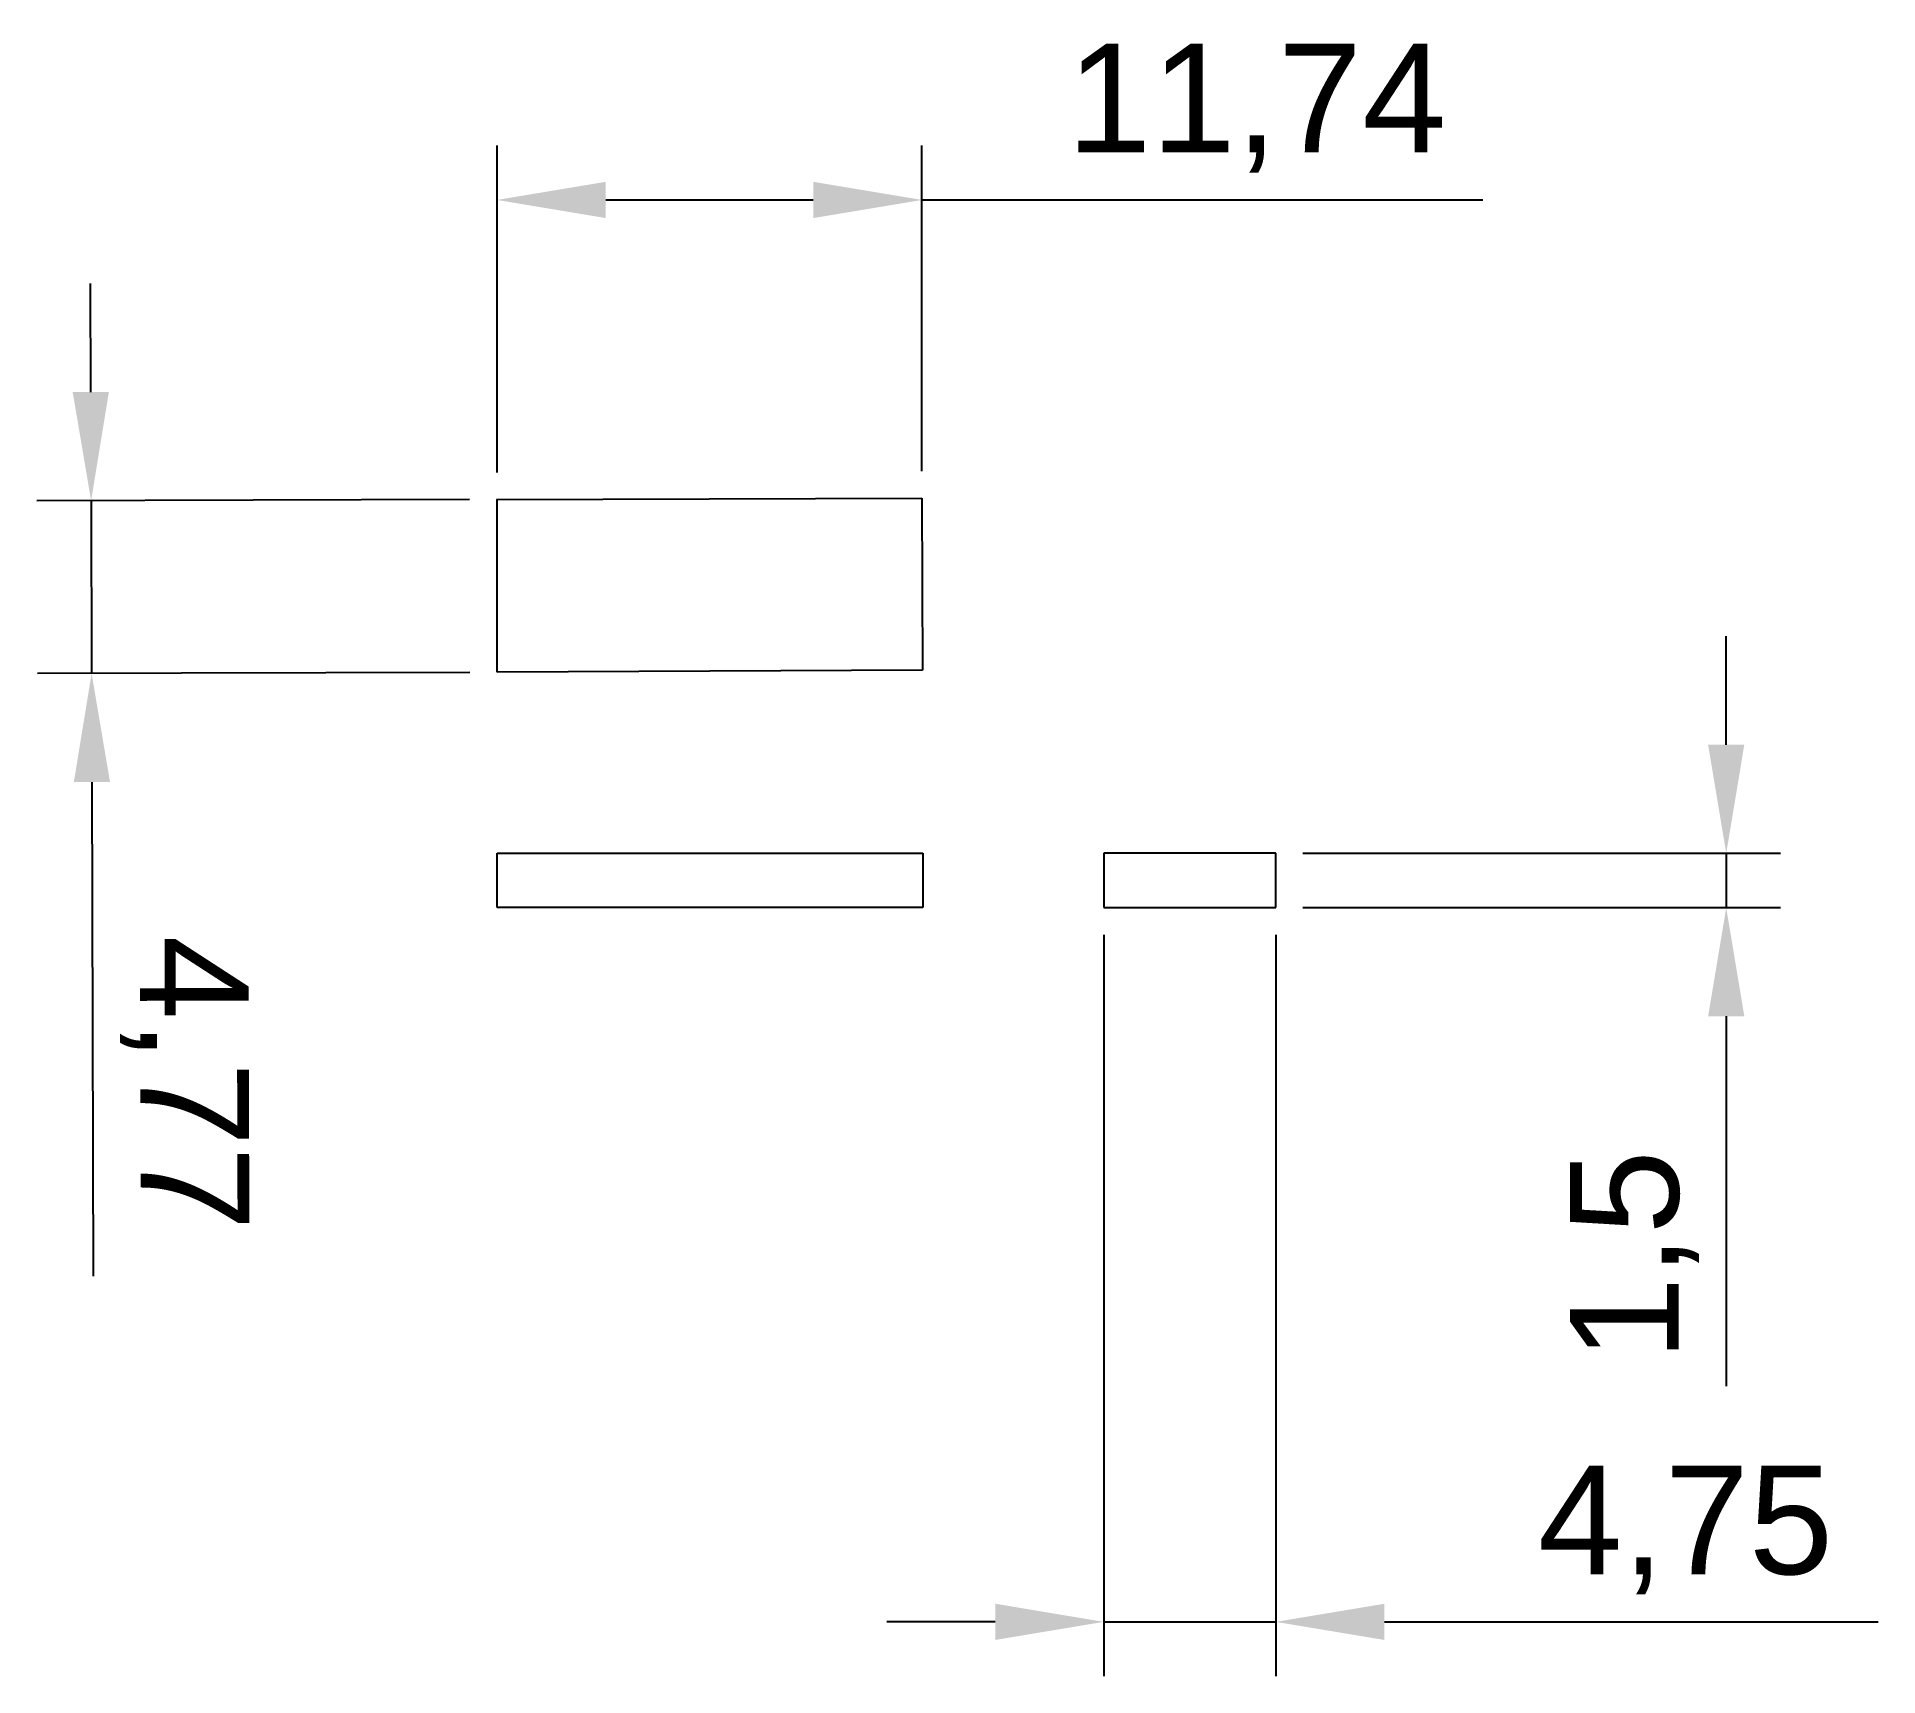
# Model space of a CAD drawing. Header units: millimetres. Extents: x 236.3 to 287.2, y 218.4 to 263.7.
import ezdxf

# ---------------------------------------------------------------- set-up
doc = ezdxf.new("R2010")
doc.units = ezdxf.units.MM
doc.styles.get("Standard").update_dxf_attribs({"font": ''})
doc.styles.get('Standard').set_extended_font_data('Arial')
doc.dimstyles.new('Decimal-3', dxfattribs={"dimscale": 1.2, "dimtxt": 2.5, "dimasz": 2.5, "dimexe": 1.25, "dimexo": 0.625, "dimtad": 1, "dimtxsty": 'Standard', "dimcen": 2.5, "dimadec": 0, "dimazin": 0, "dimtfac": 1, "dimtmove": 0, "dimatfit": 3, "dimfxl": 1, "dimarcsym": 0})

# ---------------------------------------------------------------- blocks, each defined once
blk = doc.blocks.new('*D4')
at = {"color": 0, "lineweight": -2, "transparency": 16777216}
for p, q in [((249.019, 251.623), (249.019, 260.646)), ((260.755, 251.659), (260.755, 260.646)), ((252.019, 259.146), (257.755, 259.146)), ((260.755, 259.146), (276.255, 259.146))]:
    blk.add_line(p, q, dxfattribs=at)
at = {"color": 0, "transparency": 16777216}
for points in [[(252.019, 259.646), (252.019, 258.646), (249.019, 259.146)], [(257.755, 259.646), (257.755, 258.646), (260.755, 259.146)]]:
    blk.add_solid(points, dxfattribs=at)
at = {"layer": 'Defpoints', "color": 0, "transparency": 16777216}
for p in [(260.755, 259.146), (249.019, 250.873), (260.755, 250.909)]:
    blk.add_point(p, dxfattribs=at)
at = {"color": 0, "transparency": 16777216, "insert": (270.005, 261.682), "char_height": 3, "attachment_point": 5}
blk.add_mtext('11,74', dxfattribs=at)
blk = doc.blocks.new('*D5')
at = {"color": 0, "lineweight": -2, "transparency": 16777216}
for p, q in [((237.792, 253.84), (237.784, 256.84)), ((248.255, 250.87), (236.301, 250.836)), ((237.801, 250.84), (237.815, 246.07)), ((248.269, 246.1), (236.315, 246.066)), ((237.823, 243.07), (237.862, 229.427))]:
    blk.add_line(p, q, dxfattribs=at)
at = {"color": 0, "transparency": 16777216}
for points in [[(238.292, 253.842), (237.292, 253.839), (237.801, 250.84)], [(238.323, 243.072), (237.323, 243.069), (237.815, 246.07)]]:
    blk.add_solid(points, dxfattribs=at)
at = {"layer": 'Defpoints', "color": 0, "transparency": 16777216}
for p in [(249.005, 250.873), (237.815, 246.07), (249.019, 246.102)]:
    blk.add_point(p, dxfattribs=at)
at = {"color": 0, "transparency": 16777216, "insert": (240.383, 234.756), "char_height": 3, "attachment_point": 5, "rotation": 270.1639}
blk.add_mtext('4,77', dxfattribs=at)
blk = doc.blocks.new('*D6')
at = {"color": 0, "lineweight": -2, "transparency": 16777216}
for p, q in [((282.977, 244.102), (282.977, 247.102)), ((271.283, 241.102), (284.477, 241.102)), ((282.977, 241.102), (282.977, 239.602)), ((271.283, 239.602), (284.477, 239.602)), ((282.977, 236.602), (282.977, 226.388))]:
    blk.add_line(p, q, dxfattribs=at)
at = {"color": 0, "transparency": 16777216}
for points in [[(282.477, 244.102), (283.477, 244.102), (282.977, 241.102)], [(282.477, 236.602), (283.477, 236.602), (282.977, 239.602)]]:
    blk.add_solid(points, dxfattribs=at)
at = {"layer": 'Defpoints', "color": 0, "transparency": 16777216}
for p in [(270.533, 241.102), (270.533, 239.602), (282.977, 239.602)]:
    blk.add_point(p, dxfattribs=at)
at = {"color": 0, "transparency": 16777216, "insert": (280.442, 229.995), "char_height": 3, "attachment_point": 5, "rotation": 90}
blk.add_mtext('1,5', dxfattribs=at)
blk = doc.blocks.new('*D7')
at = {"color": 0, "lineweight": -2, "transparency": 16777216}
for p, q in [((265.783, 238.852), (265.783, 218.378)), ((270.533, 238.852), (270.533, 218.378)), ((262.783, 219.878), (259.783, 219.878)), ((265.783, 219.878), (270.533, 219.878)), ((273.533, 219.878), (287.176, 219.878))]:
    blk.add_line(p, q, dxfattribs=at)
at = {"color": 0, "transparency": 16777216}
for points in [[(262.783, 220.378), (262.783, 219.378), (265.783, 219.878)], [(273.533, 220.378), (273.533, 219.378), (270.533, 219.878)]]:
    blk.add_solid(points, dxfattribs=at)
at = {"layer": 'Defpoints', "color": 0, "transparency": 16777216}
for p in [(265.783, 239.602), (270.533, 239.602), (270.533, 219.878)]:
    blk.add_point(p, dxfattribs=at)
at = {"color": 0, "transparency": 16777216, "insert": (281.854, 222.414), "char_height": 3, "attachment_point": 5}
blk.add_mtext('4,75', dxfattribs=at)

msp = doc.modelspace()

# ---------------------------------------------------------------- linework, layer by layer
for p, q in [((249.005, 250.873), (260.755, 250.909)), ((249.019, 246.102), (249.019, 250.873)), ((260.755, 250.909), (260.769, 246.159)), ((260.769, 246.159), (249.019, 246.102)), ((249.019, 241.102), (260.783, 241.102)), ((249.019, 239.602), (249.019, 241.102)), ((260.783, 241.102), (260.783, 239.602)), ((265.783, 241.102), (265.783, 239.602)), ((270.533, 241.102), (265.783, 241.102)), ((270.533, 239.602), (270.533, 241.102)), ((260.783, 239.602), (249.019, 239.602)), ((265.783, 239.602), (270.533, 239.602))]:
    msp.add_line(p, q)

# ---------------------------------------------------------------- dimensions: what is measured, and where the dimension line sits
for base, p1, p2, picture, middle in [((260.755, 259.146), (249.019, 250.873), (260.755, 250.909), '*D4', (270.005, 261.682)), ((270.533, 219.878), (265.783, 239.602), (270.533, 239.602), '*D7', (281.854, 222.414))]:
    dim = msp.add_linear_dim(base=base, p1=p1, p2=p2, dimstyle='Decimal-3')
    dim.commit()
    dim.dimension.update_dxf_attribs({"geometry": picture, "text_midpoint": middle})
dim = msp.add_aligned_dim(p1=(249.005, 250.873), p2=(249.019, 246.102), distance=-11.204, dimstyle='Decimal-3')
dim.commit()
dim.dimension.update_dxf_attribs({"geometry": '*D5', "text_midpoint": (240.383, 234.756)})
dim = msp.add_linear_dim(base=(282.977, 239.602), p1=(270.533, 241.102), p2=(270.533, 239.602), angle=90, dimstyle='Decimal-3')
dim.commit()
dim.dimension.update_dxf_attribs({"geometry": '*D6', "text_midpoint": (280.442, 229.995)})

doc.saveas('drawing.dxf')
